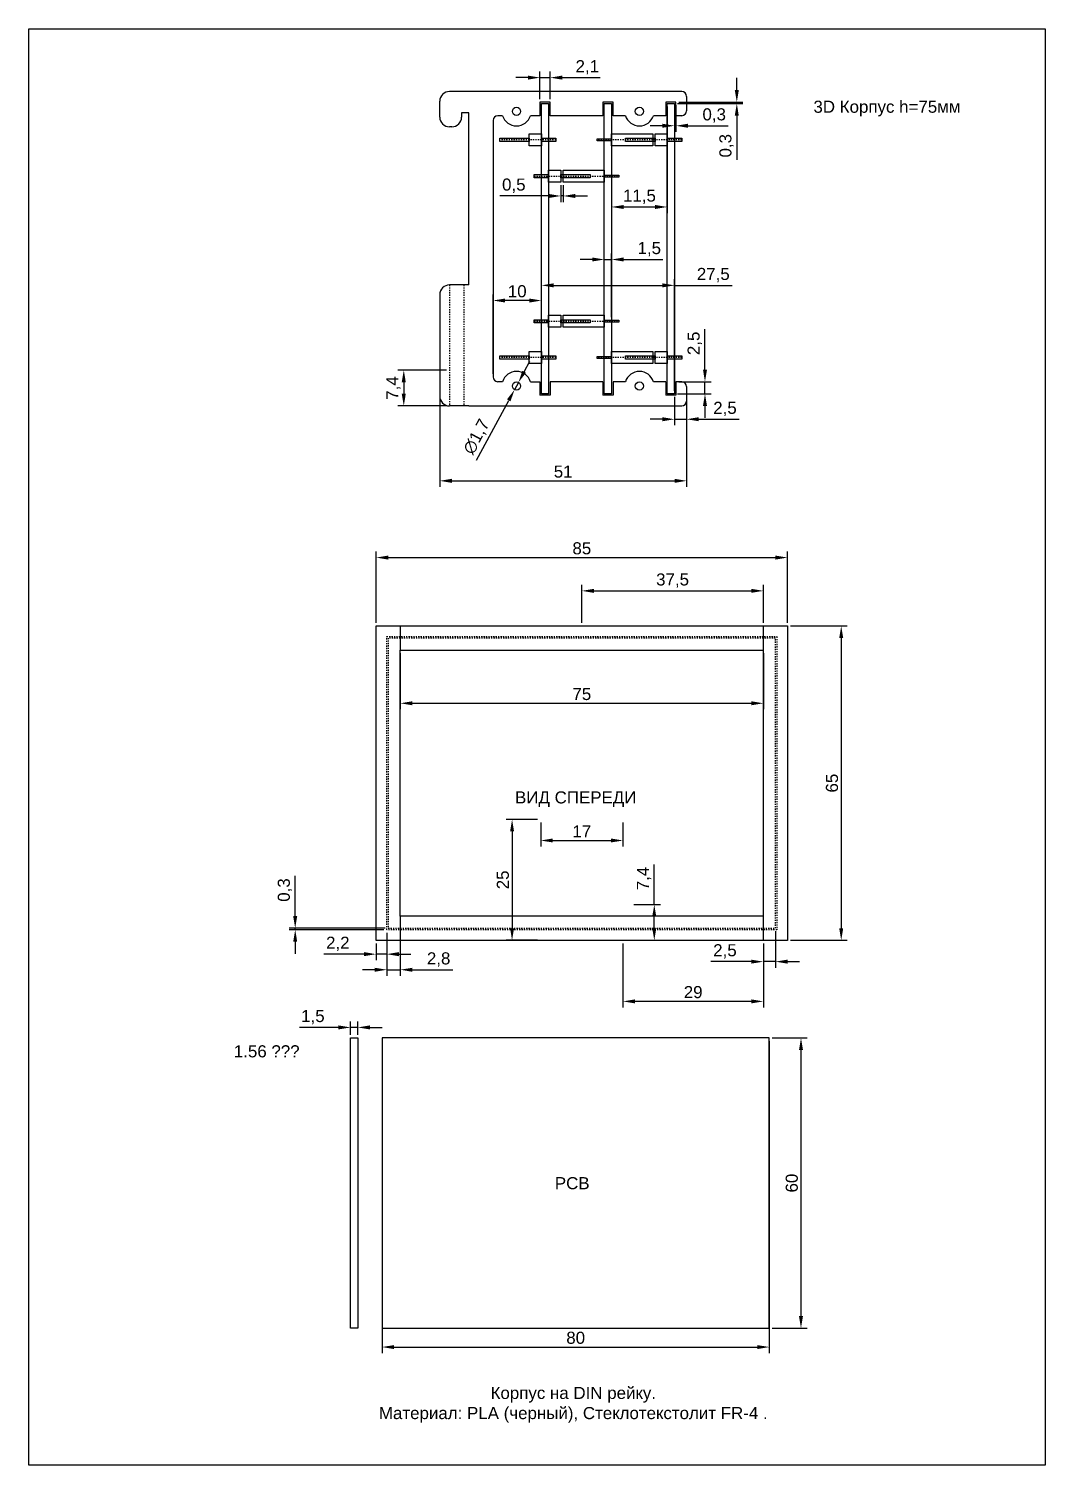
# Model space of a CAD drawing. Header units: millimetres. Extents: x 0 to 730, y 0 to 297.
# Drawn here: x 0 to 210, y 0 to 297 of the extents above; entities that cross this region are included whole.
import ezdxf

# ---------------------------------------------------------------- set-up
doc = ezdxf.new("R2010")
doc.units = ezdxf.units.MM
doc.linetypes.add('HIDDEN', pattern=[0.5, 0.25, -0.25])
doc.styles.get("Standard").update_dxf_attribs({"font": 'arial.ttf'})
doc.dimstyles.new('ISO-25', dxfattribs={"dimtxt": 2.5, "dimasz": 2.5, "dimexe": 1.25, "dimexo": 0.625, "dimtad": 1, "dimtxsty": 'Standard', "dimcen": 2.5, "dimadec": 0, "dimazin": 0, "dimtfac": 1, "dimtmove": 0, "dimatfit": 3, "dimfxl": 1, "dimarcsym": 0})

# ---------------------------------------------------------------- blocks, each defined once
blk = doc.blocks.new('*D0')
at = {"color": 0, "lineweight": -2, "transparency": 16777216}
for p, q in [((120.41, 280.9), (120.41, 258.9)), ((131.91, 280.9), (131.91, 258.9)), ((122.91, 260.15), (129.41, 260.15))]:
    blk.add_line(p, q, dxfattribs=at)
at = {"color": 0, "transparency": 16777216}
for points in [[(122.91, 260.56), (122.91, 259.73), (120.41, 260.15)], [(129.41, 260.56), (129.41, 259.73), (131.91, 260.15)]]:
    blk.add_solid(points, dxfattribs=at)
at = {"layer": 'Defpoints', "color": 0, "transparency": 16777216}
for p in [(120.41, 281.52), (131.91, 281.52), (131.91, 260.15)]:
    blk.add_point(p, dxfattribs=at)
at = {"color": 0, "transparency": 16777216, "insert": (126.16, 262.27), "char_height": 2.5, "attachment_point": 5}
blk.add_mtext('11,5', dxfattribs=at)
blk = doc.blocks.new('*D1')
at = {"color": 0, "lineweight": -2, "transparency": 16777216}
for p, q in [((105.61, 282.45), (105.61, 288.14)), ((107.71, 282.45), (107.71, 288.14)), ((103.11, 286.89), (100.61, 286.89)), ((105.61, 286.89), (107.71, 286.89)), ((110.21, 286.89), (118.07, 286.89))]:
    blk.add_line(p, q, dxfattribs=at)
at = {"color": 0, "transparency": 16777216}
for points in [[(103.11, 287.31), (103.11, 286.48), (105.61, 286.89)], [(110.21, 287.31), (110.21, 286.48), (107.71, 286.89)]]:
    blk.add_solid(points, dxfattribs=at)
at = {"layer": 'Defpoints', "color": 0, "transparency": 16777216}
for p in [(107.71, 286.89), (105.61, 281.82), (107.71, 281.82)]:
    blk.add_point(p, dxfattribs=at)
at = {"color": 0, "transparency": 16777216, "insert": (115.39, 289.02), "char_height": 2.5, "attachment_point": 5}
blk.add_mtext('2,1', dxfattribs=at)
blk = doc.blocks.new('*D2')
at = {"color": 0, "lineweight": -2, "transparency": 16777216}
for p, q in [((133.41, 280.9), (133.41, 275.69)), ((133.71, 281.2), (133.71, 275.69)), ((130.91, 276.94), (128.41, 276.94)), ((133.41, 276.94), (133.71, 276.94)), ((136.21, 276.94), (144.51, 276.94))]:
    blk.add_line(p, q, dxfattribs=at)
at = {"color": 0, "transparency": 16777216}
for points in [[(130.91, 277.36), (130.91, 276.52), (133.41, 276.94)], [(136.21, 277.36), (136.21, 276.52), (133.71, 276.94)]]:
    blk.add_solid(points, dxfattribs=at)
at = {"layer": 'Defpoints', "color": 0, "transparency": 16777216}
for p in [(133.41, 281.52), (133.71, 281.82), (133.71, 276.94)]:
    blk.add_point(p, dxfattribs=at)
at = {"color": 0, "transparency": 16777216, "insert": (141.61, 279.07), "char_height": 2.5, "attachment_point": 5}
blk.add_mtext('0,3', dxfattribs=at)
blk = doc.blocks.new('*D3')
at = {"color": 0, "lineweight": -2, "transparency": 16777216}
for p, q in [((146.28, 284.32), (146.28, 286.82)), ((134.03, 281.52), (147.53, 281.52)), ((134.33, 281.82), (147.53, 281.82)), ((146.28, 281.82), (146.28, 281.52)), ((146.28, 279.02), (146.28, 269.9))]:
    blk.add_line(p, q, dxfattribs=at)
at = {"color": 0, "transparency": 16777216}
for points in [[(145.86, 284.32), (146.69, 284.32), (146.28, 281.82)], [(145.86, 279.02), (146.69, 279.02), (146.28, 281.52)]]:
    blk.add_solid(points, dxfattribs=at)
at = {"layer": 'Defpoints', "color": 0, "transparency": 16777216}
for p in [(133.41, 281.52), (133.71, 281.82), (146.28, 281.82)]:
    blk.add_point(p, dxfattribs=at)
at = {"color": 0, "transparency": 16777216, "insert": (144.15, 272.81), "char_height": 2.5, "attachment_point": 5, "rotation": 90}
blk.add_mtext('0,3', dxfattribs=at)
blk = doc.blocks.new('*D4')
at = {"color": 0, "lineweight": -2, "transparency": 16777216}
for p, q in [((105.91, 222.15), (105.91, 245.19)), ((108.41, 243.94), (130.91, 243.94)), ((133.41, 222.15), (133.41, 245.19)), ((133.41, 243.94), (145.32, 243.94))]:
    blk.add_line(p, q, dxfattribs=at)
at = {"color": 0, "transparency": 16777216}
for points in [[(108.41, 244.36), (108.41, 243.53), (105.91, 243.94)], [(130.91, 244.36), (130.91, 243.53), (133.41, 243.94)]]:
    blk.add_solid(points, dxfattribs=at)
at = {"layer": 'Defpoints', "color": 0, "transparency": 16777216}
for p in [(133.41, 243.94), (105.91, 221.52), (133.41, 221.52)]:
    blk.add_point(p, dxfattribs=at)
at = {"color": 0, "transparency": 16777216, "insert": (141.42, 246.07), "char_height": 2.5, "attachment_point": 5}
blk.add_mtext('27,5', dxfattribs=at)
blk = doc.blocks.new('*D5')
at = {"color": 0, "lineweight": -2, "transparency": 16777216}
for p, q in [((95.91, 225.65), (95.91, 242.06)), ((103.41, 240.81), (98.41, 240.81)), ((105.91, 228.4), (105.91, 242.06))]:
    blk.add_line(p, q, dxfattribs=at)
at = {"color": 0, "transparency": 16777216}
for points in [[(98.41, 241.22), (98.41, 240.39), (95.91, 240.81)], [(103.41, 241.22), (103.41, 240.39), (105.91, 240.81)]]:
    blk.add_solid(points, dxfattribs=at)
at = {"layer": 'Defpoints', "color": 0, "transparency": 16777216}
for p in [(95.91, 240.81), (105.91, 227.77), (95.91, 225.02)]:
    blk.add_point(p, dxfattribs=at)
at = {"color": 0, "transparency": 16777216, "insert": (100.91, 242.71), "char_height": 2.5, "attachment_point": 5}
blk.add_mtext('10', dxfattribs=at)
blk = doc.blocks.new('*D6')
at = {"color": 0, "lineweight": -2, "transparency": 16777216}
for p, q in [((133.41, 220.9), (133.41, 215.01)), ((135.91, 222.4), (135.91, 215.01)), ((130.91, 216.26), (128.41, 216.26)), ((133.41, 216.26), (135.91, 216.26)), ((138.41, 216.26), (146.77, 216.26))]:
    blk.add_line(p, q, dxfattribs=at)
at = {"color": 0, "transparency": 16777216}
for points in [[(130.91, 216.68), (130.91, 215.85), (133.41, 216.26)], [(138.41, 216.68), (138.41, 215.85), (135.91, 216.26)]]:
    blk.add_solid(points, dxfattribs=at)
at = {"layer": 'Defpoints', "color": 0, "transparency": 16777216}
for p in [(135.91, 223.02), (133.41, 221.52), (135.91, 216.26)]:
    blk.add_point(p, dxfattribs=at)
at = {"color": 0, "transparency": 16777216, "insert": (143.84, 218.39), "char_height": 2.5, "attachment_point": 5}
blk.add_mtext('2,5', dxfattribs=at)
blk = doc.blocks.new('*D7')
at = {"color": 0, "lineweight": -2, "transparency": 16777216}
for p, q in [((139.7, 226.52), (139.7, 234.89)), ((134.33, 224.02), (140.95, 224.02)), ((139.7, 221.52), (139.7, 224.02)), ((134.03, 221.52), (140.95, 221.52)), ((139.7, 219.02), (139.7, 216.52))]:
    blk.add_line(p, q, dxfattribs=at)
at = {"color": 0, "transparency": 16777216}
for points in [[(139.29, 226.52), (140.12, 226.52), (139.7, 224.02)], [(139.29, 219.02), (140.12, 219.02), (139.7, 221.52)]]:
    blk.add_solid(points, dxfattribs=at)
at = {"layer": 'Defpoints', "color": 0, "transparency": 16777216}
for p in [(133.71, 224.02), (139.7, 224.02), (133.41, 221.52)]:
    blk.add_point(p, dxfattribs=at)
at = {"color": 0, "transparency": 16777216, "insert": (137.58, 231.95), "char_height": 2.5, "attachment_point": 5, "rotation": 90}
blk.add_mtext('2,5', dxfattribs=at)
blk = doc.blocks.new('*D8')
at = {"color": 0, "lineweight": -2, "transparency": 16777216}
for p, q in [((118.91, 238.4), (118.91, 250.54)), ((120.41, 237.35), (120.41, 250.54)), ((116.41, 249.29), (113.91, 249.29)), ((118.91, 249.29), (120.41, 249.29)), ((122.91, 249.29), (130.99, 249.29))]:
    blk.add_line(p, q, dxfattribs=at)
at = {"color": 0, "transparency": 16777216}
for points in [[(116.41, 249.71), (116.41, 248.88), (118.91, 249.29)], [(122.91, 249.71), (122.91, 248.88), (120.41, 249.29)]]:
    blk.add_solid(points, dxfattribs=at)
at = {"layer": 'Defpoints', "color": 0, "transparency": 16777216}
for p in [(120.41, 249.29), (118.91, 237.77), (120.41, 236.72)]:
    blk.add_point(p, dxfattribs=at)
at = {"color": 0, "transparency": 16777216, "insert": (128.2, 251.42), "char_height": 2.5, "attachment_point": 5}
blk.add_mtext('1,5', dxfattribs=at)
blk = doc.blocks.new('*D9')
at = {"color": 0, "lineweight": -2, "transparency": 16777216}
for p, q in [((109.91, 264.65), (109.91, 261.17)), ((110.41, 264.65), (110.41, 261.17)), ((107.41, 262.42), (97.3, 262.42)), ((110.41, 262.42), (109.91, 262.42)), ((112.91, 262.42), (115.41, 262.42))]:
    blk.add_line(p, q, dxfattribs=at)
at = {"color": 0, "transparency": 16777216}
for points in [[(107.41, 262.84), (107.41, 262.01), (109.91, 262.42)], [(112.91, 262.84), (112.91, 262.01), (110.41, 262.42)]]:
    blk.add_solid(points, dxfattribs=at)
at = {"layer": 'Defpoints', "color": 0, "transparency": 16777216}
for p in [(109.91, 265.27), (110.41, 265.27), (110.41, 262.42)]:
    blk.add_point(p, dxfattribs=at)
at = {"color": 0, "transparency": 16777216, "insert": (100.21, 264.55), "char_height": 2.5, "attachment_point": 5}
blk.add_mtext('0,5', dxfattribs=at)
blk = doc.blocks.new('*D10')
at = {"color": 0, "lineweight": -2, "transparency": 16777216}
for p, q in [((72.99, 87.71), (72.99, 23.19)), ((152.99, 87.71), (152.99, 23.19)), ((75.49, 24.44), (150.49, 24.44))]:
    blk.add_line(p, q, dxfattribs=at)
at = {"color": 0, "transparency": 16777216}
for points in [[(75.49, 24.85), (75.49, 24.02), (72.99, 24.44)], [(150.49, 24.85), (150.49, 24.02), (152.99, 24.44)]]:
    blk.add_solid(points, dxfattribs=at)
at = {"layer": 'Defpoints', "color": 0, "transparency": 16777216}
for p in [(72.99, 88.34), (152.99, 88.34), (152.99, 24.44)]:
    blk.add_point(p, dxfattribs=at)
at = {"color": 0, "transparency": 16777216, "insert": (112.99, 26.34), "char_height": 2.5, "attachment_point": 5}
blk.add_mtext('80', dxfattribs=at)
blk = doc.blocks.new('*D11')
at = {"color": 0, "lineweight": -2, "transparency": 16777216}
for p, q in [((153.61, 88.34), (160.79, 88.34)), ((159.54, 85.84), (159.54, 30.84)), ((153.61, 28.34), (160.79, 28.34))]:
    blk.add_line(p, q, dxfattribs=at)
at = {"color": 0, "transparency": 16777216}
for points in [[(159.12, 85.84), (159.95, 85.84), (159.54, 88.34)], [(159.12, 30.84), (159.95, 30.84), (159.54, 28.34)]]:
    blk.add_solid(points, dxfattribs=at)
at = {"layer": 'Defpoints', "color": 0, "transparency": 16777216}
for p in [(152.99, 88.34), (152.99, 28.34), (159.54, 28.34)]:
    blk.add_point(p, dxfattribs=at)
at = {"color": 0, "transparency": 16777216, "insert": (157.64, 58.34), "char_height": 2.5, "attachment_point": 5, "rotation": 90}
blk.add_mtext('60', dxfattribs=at)
blk = doc.blocks.new('*D12')
at = {"color": 0, "lineweight": -2, "transparency": 16777216}
for p, q in [((63.99, 90.52), (55.9, 90.52)), ((66.49, 88.96), (66.49, 91.77)), ((67.99, 90.52), (66.49, 90.52)), ((67.99, 88.96), (67.99, 91.77)), ((70.49, 90.52), (72.99, 90.52))]:
    blk.add_line(p, q, dxfattribs=at)
at = {"color": 0, "transparency": 16777216}
for points in [[(63.99, 90.94), (63.99, 90.11), (66.49, 90.52)], [(70.49, 90.94), (70.49, 90.11), (67.99, 90.52)]]:
    blk.add_solid(points, dxfattribs=at)
at = {"layer": 'Defpoints', "color": 0, "transparency": 16777216}
for p in [(67.99, 90.52), (66.49, 88.34), (67.99, 88.34)]:
    blk.add_point(p, dxfattribs=at)
at = {"color": 0, "transparency": 16777216, "insert": (58.7, 92.65), "char_height": 2.5, "attachment_point": 5}
blk.add_mtext('1,5', dxfattribs=at)
blk = doc.blocks.new('*D13')
at = {"color": 0, "lineweight": -2, "transparency": 16777216}
for p, q in [((71.76, 174.15), (71.76, 188.91)), ((74.26, 187.66), (154.26, 187.66)), ((156.76, 174.15), (156.76, 188.91))]:
    blk.add_line(p, q, dxfattribs=at)
at = {"color": 0, "transparency": 16777216}
for points in [[(74.26, 188.08), (74.26, 187.25), (71.76, 187.66)], [(154.26, 188.08), (154.26, 187.25), (156.76, 187.66)]]:
    blk.add_solid(points, dxfattribs=at)
at = {"layer": 'Defpoints', "color": 0, "transparency": 16777216}
for p in [(156.76, 187.66), (71.76, 173.53), (156.76, 173.53)]:
    blk.add_point(p, dxfattribs=at)
at = {"color": 0, "transparency": 16777216, "insert": (114.26, 189.57), "char_height": 2.5, "attachment_point": 5}
blk.add_mtext('85', dxfattribs=at)
blk = doc.blocks.new('*D14')
at = {"color": 0, "lineweight": -2, "transparency": 16777216}
for p, q in [((76.76, 167.9), (76.76, 156.29)), ((151.76, 167.9), (151.76, 156.29)), ((79.26, 157.54), (149.26, 157.54))]:
    blk.add_line(p, q, dxfattribs=at)
at = {"color": 0, "transparency": 16777216}
for points in [[(79.26, 157.96), (79.26, 157.12), (76.76, 157.54)], [(149.26, 157.96), (149.26, 157.12), (151.76, 157.54)]]:
    blk.add_solid(points, dxfattribs=at)
at = {"layer": 'Defpoints', "color": 0, "transparency": 16777216}
for p in [(76.76, 168.53), (151.76, 168.53), (151.76, 157.54)]:
    blk.add_point(p, dxfattribs=at)
at = {"color": 0, "transparency": 16777216, "insert": (114.26, 159.44), "char_height": 2.5, "attachment_point": 5}
blk.add_mtext('75', dxfattribs=at)
blk = doc.blocks.new('*D15')
at = {"color": 0, "lineweight": -2, "transparency": 16777216}
for p, q in [((157.38, 173.53), (169.1, 173.53)), ((167.85, 171.03), (167.85, 111.03)), ((157.38, 108.53), (169.1, 108.53))]:
    blk.add_line(p, q, dxfattribs=at)
at = {"color": 0, "transparency": 16777216}
for points in [[(167.43, 171.03), (168.26, 171.03), (167.85, 173.53)], [(167.43, 111.03), (168.26, 111.03), (167.85, 108.53)]]:
    blk.add_solid(points, dxfattribs=at)
at = {"layer": 'Defpoints', "color": 0, "transparency": 16777216}
for p in [(156.76, 173.53), (156.76, 108.53), (167.85, 108.53)]:
    blk.add_point(p, dxfattribs=at)
at = {"color": 0, "transparency": 16777216, "insert": (165.95, 141.03), "char_height": 2.5, "attachment_point": 5, "rotation": 90}
blk.add_mtext('65', dxfattribs=at)
blk = doc.blocks.new('*D16')
at = {"color": 0, "lineweight": -2, "transparency": 16777216}
for p, q in [((73.96, 110.1), (73.96, 101.2)), ((76.76, 110.1), (76.76, 101.2)), ((71.46, 102.45), (68.96, 102.45)), ((73.96, 102.45), (76.76, 102.45)), ((79.26, 102.45), (87.61, 102.45))]:
    blk.add_line(p, q, dxfattribs=at)
at = {"color": 0, "transparency": 16777216}
for points in [[(71.46, 102.86), (71.46, 102.03), (73.96, 102.45)], [(79.26, 102.86), (79.26, 102.03), (76.76, 102.45)]]:
    blk.add_solid(points, dxfattribs=at)
at = {"layer": 'Defpoints', "color": 0, "transparency": 16777216}
for p in [(73.96, 110.73), (76.76, 110.73), (76.76, 102.45)]:
    blk.add_point(p, dxfattribs=at)
at = {"color": 0, "transparency": 16777216, "insert": (84.68, 104.57), "char_height": 2.5, "attachment_point": 5}
blk.add_mtext('2,8', dxfattribs=at)
blk = doc.blocks.new('*D17')
at = {"color": 0, "lineweight": -2, "transparency": 16777216}
for p, q in [((73.96, 110.1), (73.96, 104.42)), ((71.76, 107.9), (71.76, 104.42)), ((69.26, 105.67), (60.94, 105.67)), ((73.96, 105.67), (71.76, 105.67)), ((76.46, 105.67), (78.96, 105.67))]:
    blk.add_line(p, q, dxfattribs=at)
at = {"color": 0, "transparency": 16777216}
for points in [[(69.26, 106.09), (69.26, 105.25), (71.76, 105.67)], [(76.46, 106.09), (76.46, 105.25), (73.96, 105.67)]]:
    blk.add_solid(points, dxfattribs=at)
at = {"layer": 'Defpoints', "color": 0, "transparency": 16777216}
for p in [(73.96, 110.73), (71.76, 108.53), (71.76, 105.67)]:
    blk.add_point(p, dxfattribs=at)
at = {"color": 0, "transparency": 16777216, "insert": (63.85, 107.8), "char_height": 2.5, "attachment_point": 5}
blk.add_mtext('2,2', dxfattribs=at)
blk = doc.blocks.new('*D18')
at = {"color": 0, "lineweight": -2, "transparency": 16777216}
for p, q in [((154.26, 110.4), (154.26, 102.87)), ((151.76, 107.9), (151.76, 102.87)), ((149.26, 104.12), (140.9, 104.12)), ((154.26, 104.12), (151.76, 104.12)), ((156.76, 104.12), (159.26, 104.12))]:
    blk.add_line(p, q, dxfattribs=at)
at = {"color": 0, "transparency": 16777216}
for points in [[(149.26, 104.54), (149.26, 103.71), (151.76, 104.12)], [(156.76, 104.54), (156.76, 103.71), (154.26, 104.12)]]:
    blk.add_solid(points, dxfattribs=at)
at = {"layer": 'Defpoints', "color": 0, "transparency": 16777216}
for p in [(154.26, 111.03), (151.76, 108.53), (151.76, 104.12)]:
    blk.add_point(p, dxfattribs=at)
at = {"color": 0, "transparency": 16777216, "insert": (143.83, 106.25), "char_height": 2.5, "attachment_point": 5}
blk.add_mtext('2,5', dxfattribs=at)
blk = doc.blocks.new('*D19')
at = {"color": 0, "lineweight": -2, "transparency": 16777216}
for p, q in [((55.05, 113.53), (55.05, 121.83)), ((73.63, 111.03), (53.8, 111.03)), ((73.33, 110.73), (53.8, 110.73)), ((55.05, 110.73), (55.05, 111.03)), ((55.05, 108.23), (55.05, 105.73))]:
    blk.add_line(p, q, dxfattribs=at)
at = {"color": 0, "transparency": 16777216}
for points in [[(54.63, 113.53), (55.46, 113.53), (55.05, 111.03)], [(54.63, 108.23), (55.46, 108.23), (55.05, 110.73)]]:
    blk.add_solid(points, dxfattribs=at)
at = {"layer": 'Defpoints', "color": 0, "transparency": 16777216}
for p in [(55.05, 111.03), (73.96, 110.73), (74.26, 111.03)]:
    blk.add_point(p, dxfattribs=at)
at = {"color": 0, "transparency": 16777216, "insert": (52.92, 118.93), "char_height": 2.5, "attachment_point": 5, "rotation": 90}
blk.add_mtext('0,3', dxfattribs=at)
blk = doc.blocks.new('*D20')
at = {"color": 0, "lineweight": -2, "transparency": 16777216}
for p, q in [((102.35, 226.07), (103.54, 228.27)), ((101.16, 223.87), (100.36, 222.37)), ((92.5, 207.82), (99.17, 220.17))]:
    blk.add_line(p, q, dxfattribs=at)
at = {"color": 0, "transparency": 16777216}
for points in [[(101.98, 226.27), (102.72, 225.87), (101.16, 223.87)], [(98.8, 220.37), (99.53, 219.98), (100.36, 222.37)]]:
    blk.add_solid(points, dxfattribs=at)
at = {"layer": 'Defpoints', "color": 0, "transparency": 16777216}
for p in [(101.16, 223.87), (100.36, 222.37)]:
    blk.add_point(p, dxfattribs=at)
at = {"color": 0, "transparency": 16777216, "insert": (92.61, 212.6), "char_height": 2.5, "attachment_point": 5, "rotation": 61.6321}
blk.add_mtext('∅1,7', dxfattribs=at)
blk = doc.blocks.new('*D21')
at = {"color": 0, "lineweight": -2, "transparency": 16777216}
for p, q in [((114.26, 174.15), (114.26, 182.03)), ((151.76, 174.15), (151.76, 182.03)), ((116.76, 180.78), (149.26, 180.78))]:
    blk.add_line(p, q, dxfattribs=at)
at = {"color": 0, "transparency": 16777216}
for points in [[(116.76, 181.2), (116.76, 180.37), (114.26, 180.78)], [(149.26, 181.2), (149.26, 180.37), (151.76, 180.78)]]:
    blk.add_solid(points, dxfattribs=at)
at = {"layer": 'Defpoints', "color": 0, "transparency": 16777216}
for p in [(151.76, 180.78), (114.26, 173.53), (151.76, 173.53)]:
    blk.add_point(p, dxfattribs=at)
at = {"color": 0, "transparency": 16777216, "insert": (133.01, 182.91), "char_height": 2.5, "attachment_point": 5}
blk.add_mtext('37,5', dxfattribs=at)
blk = doc.blocks.new('*D22')
at = {"color": 0, "lineweight": -2, "transparency": 16777216}
for p, q in [((122.76, 107.9), (122.76, 94.66)), ((151.76, 107.9), (151.76, 94.66)), ((149.26, 95.91), (125.26, 95.91))]:
    blk.add_line(p, q, dxfattribs=at)
at = {"color": 0, "transparency": 16777216}
for points in [[(125.26, 96.32), (125.26, 95.49), (122.76, 95.91)], [(149.26, 96.32), (149.26, 95.49), (151.76, 95.91)]]:
    blk.add_solid(points, dxfattribs=at)
at = {"layer": 'Defpoints', "color": 0, "transparency": 16777216}
for p in [(122.76, 108.53), (151.76, 108.53), (122.76, 95.91)]:
    blk.add_point(p, dxfattribs=at)
at = {"color": 0, "transparency": 16777216, "insert": (137.26, 97.81), "char_height": 2.5, "attachment_point": 5}
blk.add_mtext('29', dxfattribs=at)
blk = doc.blocks.new('*D23')
at = {"color": 0, "lineweight": -2, "transparency": 16777216}
for p, q in [((105.13, 133.53), (98.6, 133.53)), ((99.85, 131.03), (99.85, 111.03)), ((105.13, 108.53), (98.6, 108.53))]:
    blk.add_line(p, q, dxfattribs=at)
at = {"color": 0, "transparency": 16777216}
for points in [[(99.44, 131.03), (100.27, 131.03), (99.85, 133.53)], [(99.44, 111.03), (100.27, 111.03), (99.85, 108.53)]]:
    blk.add_solid(points, dxfattribs=at)
at = {"layer": 'Defpoints', "color": 0, "transparency": 16777216}
for p in [(105.76, 133.53), (99.85, 108.53), (105.76, 108.53)]:
    blk.add_point(p, dxfattribs=at)
at = {"color": 0, "transparency": 16777216, "insert": (97.95, 121.03), "char_height": 2.5, "attachment_point": 5, "rotation": 90}
blk.add_mtext('25', dxfattribs=at)
blk = doc.blocks.new('*D24')
at = {"color": 0, "lineweight": -2, "transparency": 16777216}
for p, q in [((105.76, 132.9), (105.76, 127.92)), ((122.76, 132.9), (122.76, 127.92)), ((108.26, 129.17), (120.26, 129.17))]:
    blk.add_line(p, q, dxfattribs=at)
at = {"color": 0, "transparency": 16777216}
for points in [[(108.26, 129.59), (108.26, 128.76), (105.76, 129.17)], [(120.26, 129.59), (120.26, 128.76), (122.76, 129.17)]]:
    blk.add_solid(points, dxfattribs=at)
at = {"layer": 'Defpoints', "color": 0, "transparency": 16777216}
for p in [(105.76, 133.53), (122.76, 133.53), (122.76, 129.17)]:
    blk.add_point(p, dxfattribs=at)
at = {"color": 0, "transparency": 16777216, "insert": (114.26, 131.05), "char_height": 2.5, "attachment_point": 5}
blk.add_mtext('17', dxfattribs=at)
blk = doc.blocks.new('*D25')
at = {"color": 0, "lineweight": -2, "transparency": 16777216}
for p, q in [((129.23, 115.93), (129.23, 124.2)), ((125.01, 115.93), (130.48, 115.93)), ((129.23, 111.03), (129.23, 113.43)), ((123.38, 108.53), (130.48, 108.53))]:
    blk.add_line(p, q, dxfattribs=at)
at = {"color": 0, "transparency": 16777216}
for points in [[(128.81, 113.43), (129.64, 113.43), (129.23, 115.93)], [(128.81, 111.03), (129.64, 111.03), (129.23, 108.53)]]:
    blk.add_solid(points, dxfattribs=at)
at = {"layer": 'Defpoints', "color": 0, "transparency": 16777216}
for p in [(124.38, 115.93), (122.76, 108.53), (129.23, 108.53)]:
    blk.add_point(p, dxfattribs=at)
at = {"color": 0, "transparency": 16777216, "insert": (127.11, 121.31), "char_height": 2.5, "attachment_point": 5, "rotation": 90}
blk.add_mtext('7,4', dxfattribs=at)
blk = doc.blocks.new('*D26')
at = {"color": 0, "lineweight": -2, "transparency": 16777216}
for p, q in [((86.28, 226.42), (76.23, 226.42)), ((77.48, 223.92), (77.48, 221.52)), ((86.28, 219.02), (76.23, 219.02))]:
    blk.add_line(p, q, dxfattribs=at)
at = {"color": 0, "transparency": 16777216}
for points in [[(77.06, 223.92), (77.89, 223.92), (77.48, 226.42)], [(77.06, 221.52), (77.89, 221.52), (77.48, 219.02)]]:
    blk.add_solid(points, dxfattribs=at)
at = {"layer": 'Defpoints', "color": 0, "transparency": 16777216}
for p in [(86.91, 226.42, 47.62), (77.48, 219.02), (86.91, 219.02, 75)]:
    blk.add_point(p, dxfattribs=at)
at = {"color": 0, "transparency": 16777216, "insert": (75.35, 222.72), "char_height": 2.5, "attachment_point": 5, "rotation": 90}
blk.add_mtext('7,4', dxfattribs=at)
blk = doc.blocks.new('*D27')
at = {"color": 0, "lineweight": -2, "transparency": 16777216}
for p, q in [((84.91, 220.4), (84.91, 202.28)), ((135.91, 219.4), (135.91, 202.28)), ((87.41, 203.53), (133.41, 203.53))]:
    blk.add_line(p, q, dxfattribs=at)
at = {"color": 0, "transparency": 16777216}
for points in [[(87.41, 203.95), (87.41, 203.11), (84.91, 203.53)], [(133.41, 203.95), (133.41, 203.11), (135.91, 203.53)]]:
    blk.add_solid(points, dxfattribs=at)
at = {"layer": 'Defpoints', "color": 0, "transparency": 16777216}
for p in [(84.91, 221.02), (135.91, 220.02), (135.91, 203.53)]:
    blk.add_point(p, dxfattribs=at)
at = {"color": 0, "transparency": 16777216, "insert": (110.41, 205.43), "char_height": 2.5, "attachment_point": 5}
blk.add_mtext('51', dxfattribs=at)

msp = doc.modelspace()

# ---------------------------------------------------------------- linework, layer by layer
at = {"linetype": 'Continuous'}
for p, q in [((90.91, 284.022), (86.91, 284.022)), ((84.91, 278.722), (84.91, 282.022)), ((90.91, 279.622), (89.41, 279.622)), ((89.41, 279.622), (89.41, 278.722)), ((87.41, 276.722), (86.91, 276.722)), ((90.91, 244.022), (86.91, 244.022)), ((84.91, 242.022), (84.91, 221.022)), ((90.91, 219.022), (86.91, 219.022))]:
    msp.add_line(p, q, dxfattribs=at)
for p, q in [((134.91, 284.022), (90.91, 284.022)), ((135.91, 283.022), (135.91, 280.022)), ((90.91, 244.022), (90.91, 279.622)), ((105.61, 281.822), (105.61, 279.022)), ((107.71, 281.822), (105.61, 281.822)), ((107.71, 279.022), (107.71, 281.822)), ((118.61, 281.822), (118.61, 279.022)), ((120.71, 281.822), (118.61, 281.822)), ((120.71, 279.022), (120.71, 281.822)), ((131.61, 281.822), (131.61, 279.022)), ((133.71, 281.822), (131.61, 281.822)), ((133.71, 279.022), (133.71, 281.822)), ((95.91, 278.022), (95.91, 225.022)), ((97.872, 279.022), (96.91, 279.022)), ((105.61, 279.022), (103.648, 279.022)), ((118.61, 279.022), (107.71, 279.022)), ((123.272, 279.022), (120.71, 279.022)), ((131.61, 279.022), (129.048, 279.022)), ((134.91, 279.022), (133.71, 279.022)), ((105.91, 274.022), (105.61, 274.022)), ((131.91, 274.022), (131.61, 274.022)), ((107.41, 266.522), (107.71, 266.522)), ((107.41, 236.522), (107.71, 236.522)), ((105.91, 229.022), (105.61, 229.022)), ((131.91, 229.022), (131.61, 229.022)), ((97.872, 224.022), (96.91, 224.022)), ((103.648, 224.022), (105.61, 224.022)), ((105.61, 224.022), (105.61, 221.222)), ((118.61, 224.022), (107.71, 224.022)), ((107.71, 224.022), (107.71, 221.222)), ((118.61, 224.022), (118.61, 221.222)), ((123.272, 224.022), (120.71, 224.022)), ((120.71, 224.022), (120.71, 221.222)), ((131.61, 224.022), (129.048, 224.022)), ((131.61, 224.022), (131.61, 221.222)), ((134.91, 224.022), (133.71, 224.022)), ((133.71, 224.022), (133.71, 221.222)), ((135.91, 223.022), (135.91, 220.022)), ((107.71, 221.222), (105.61, 221.222)), ((120.71, 221.222), (118.61, 221.222)), ((133.71, 221.222), (131.61, 221.222)), ((90.91, 219.022), (134.91, 219.022)), ((76.758, 173.528), (76.758, 168.528)), ((151.758, 173.528), (151.758, 168.528)), ((76.758, 113.528), (76.758, 108.528)), ((151.758, 113.528), (151.758, 108.528))]:
    msp.add_line(p, q)
at = {"linetype": 'HIDDEN'}
for p, q in [((108.91, 274.022), (97.31, 274.022)), ((128.91, 274.022), (117.41, 274.022)), ((134.91, 274.022), (123.31, 274.022)), ((104.41, 266.522), (116.01, 266.522)), ((110.41, 266.522), (121.91, 266.522)), ((86.91, 244.022), (86.91, 219.022)), ((89.91, 244.022), (89.91, 219.022)), ((104.41, 236.522), (116.01, 236.522)), ((110.41, 236.522), (121.91, 236.522)), ((108.91, 229.022), (97.31, 229.022)), ((128.91, 229.022), (117.41, 229.022)), ((134.91, 229.022), (123.31, 229.022))]:
    msp.add_line(p, q, dxfattribs=at)
for points in [[(107.41, 281.522), (107.41, 221.522), (105.91, 221.522), (105.91, 281.522)], [(120.41, 281.522), (120.41, 221.522), (118.91, 221.522), (118.91, 281.522)], [(133.41, 281.522), (133.41, 221.522), (131.91, 221.522), (131.91, 281.522)], [(103.41, 274.342), (103.41, 273.702), (97.31, 273.702), (97.31, 274.342)], [(105.91, 275.272), (105.91, 272.772), (103.41, 272.772), (103.41, 275.272)], [(108.91, 274.342), (108.91, 273.702), (105.91, 273.702), (105.91, 274.342)], [(120.41, 274.222), (120.41, 273.822), (117.41, 273.822), (117.41, 274.222)], [(128.91, 275.272), (128.91, 272.772), (120.41, 272.772), (120.41, 275.272)], [(129.41, 274.342), (129.41, 273.702), (123.31, 273.702), (123.31, 274.342)], [(131.91, 275.272), (131.91, 272.772), (129.41, 272.772), (129.41, 275.272)], [(134.91, 274.342), (134.91, 273.702), (131.91, 273.702), (131.91, 274.342)], [(107.41, 265.272), (107.41, 267.772), (109.91, 267.772), (109.91, 265.272)], [(110.41, 265.272), (110.41, 267.772), (118.91, 267.772), (118.91, 265.272)], [(104.41, 266.202), (104.41, 266.842), (107.41, 266.842), (107.41, 266.202)], [(109.91, 266.202), (109.91, 266.842), (116.01, 266.842), (116.01, 266.202)], [(118.91, 266.322), (118.91, 266.722), (121.91, 266.722), (121.91, 266.322)], [(107.41, 235.272), (107.41, 237.772), (109.91, 237.772), (109.91, 235.272)], [(110.41, 235.272), (110.41, 237.772), (118.91, 237.772), (118.91, 235.272)], [(104.41, 236.202), (104.41, 236.842), (107.41, 236.842), (107.41, 236.202)], [(109.91, 236.202), (109.91, 236.842), (116.01, 236.842), (116.01, 236.202)], [(118.91, 236.322), (118.91, 236.722), (121.91, 236.722), (121.91, 236.322)], [(103.41, 229.342), (103.41, 228.702), (97.31, 228.702), (97.31, 229.342)], [(105.91, 230.272), (105.91, 227.772), (103.41, 227.772), (103.41, 230.272)], [(108.91, 229.342), (108.91, 228.702), (105.91, 228.702), (105.91, 229.342)], [(120.41, 229.222), (120.41, 228.822), (117.41, 228.822), (117.41, 229.222)], [(128.91, 230.272), (128.91, 227.772), (120.41, 227.772), (120.41, 230.272)], [(129.41, 229.342), (129.41, 228.702), (123.31, 228.702), (123.31, 229.342)], [(131.91, 230.272), (131.91, 227.772), (129.41, 227.772), (129.41, 230.272)], [(134.91, 229.342), (134.91, 228.702), (131.91, 228.702), (131.91, 229.342)], [(71.758, 173.528), (156.758, 173.528), (156.758, 108.528), (71.758, 108.528)], [(76.758, 168.528), (151.758, 168.528), (151.758, 113.528), (76.758, 113.528)], [(67.988, 88.337), (67.988, 28.337), (66.488, 28.337), (66.488, 88.337)], [(72.988, 88.337), (72.988, 28.337), (152.988, 28.337), (152.988, 88.337)]]:
    msp.add_lwpolyline(points, close=True)
for points in [[(154.558, 110.728), (73.958, 110.728), (73.958, 171.328), (154.558, 171.328)], [(74.258, 171.028), (74.258, 111.028), (154.258, 111.028), (154.258, 171.028)]]:
    msp.add_lwpolyline(points, close=True, dxfattribs=at)
for centre in [(100.76, 279.922), (126.16, 279.922), (100.76, 223.122), (126.16, 223.122)]:
    msp.add_circle(centre, 0.85)
at = {"linetype": 'Continuous'}
for centre, start, end in [((86.91, 282.022), 90, 180), ((86.91, 278.722), 180, 270), ((87.41, 278.722), 270, 0), ((86.91, 242.022), 90, 180), ((86.91, 221.022), 180, 270)]:
    msp.add_arc(centre, 2, start, end, dxfattribs=at)
for centre, radius, start, end in [((134.91, 283.022), 1, 0, 90), ((134.91, 280.022), 1, 270, 0), ((96.91, 278.022), 1, 90, 180), ((100.76, 279.922), 3.025, 197.30875, 342.69125), ((126.16, 279.922), 3.025, 197.30875, 342.69125), ((100.76, 223.122), 3.025, 17.30875, 162.69125), ((126.16, 223.122), 3.025, 17.30875, 162.69125), ((96.91, 225.022), 1, 180, 270), ((134.91, 223.022), 1, 0, 90), ((134.91, 220.022), 1, 270, 0)]:
    msp.add_arc(centre, radius, start, end)
at = {"layer": 'Defpoints', "linetype": 'Continuous'}
msp.add_lwpolyline([(0, 297), (210, 297), (210, 0), (0, 0)], close=True, dxfattribs=at)

# ---------------------------------------------------------------- texts
at = {"char_height": 2.5, "attachment_point": 1}
for s, width, insert in [('3D Корпус h=75мм', 31.32896, (162.11, 282.126)), ('ВИД СПЕРЕДИ', 36.34399, (100.466, 139.328)), ('1.56 ???', 21.54664, (42.365, 86.835)), ('PCB', 21.54664, (108.685, 59.571))]:
    msp.add_mtext_dynamic_manual_height_columns(s, width=width, gutter_width=12.5, heights=[0], dxfattribs=dict(at, insert=insert))
at = {"linetype": 'Continuous', "insert": (112.5, 12.5), "char_height": 2.5, "attachment_point": 5}
msp.add_mtext_dynamic_manual_height_columns('Корпус на DIN рейку.\\PМатериал: PLA (черный), Стеклотекстолит FR-4 .', width=185, gutter_width=5, heights=[0], dxfattribs=at)

# ---------------------------------------------------------------- dimensions: what is measured, and where the dimension line sits
for base, p1, p2, picture, middle in [((107.71, 286.895), (105.61, 281.822), (107.71, 281.822), '*D1', (115.391, 289.022)), ((133.71, 276.941), (133.41, 281.522), (133.71, 281.822), '*D2', (141.611, 279.068)), ((135.91, 216.264), (133.41, 221.522), (135.91, 223.022), '*D6', (143.841, 218.392)), ((135.91, 203.529), (84.91, 221.022), (135.91, 220.022), '*D27', (110.41, 205.431)), ((156.758, 187.665), (71.758, 173.528), (156.758, 173.528), '*D13', (114.258, 189.566)), ((151.758, 180.784), (114.258, 173.528), (151.758, 173.528), '*D21', (133.008, 182.911)), ((151.758, 157.541), (76.758, 168.528), (151.758, 168.528), '*D14', (114.258, 159.438)), ((122.758, 129.172), (105.758, 133.528), (122.758, 133.528), '*D24', (114.258, 131.053)), ((71.758, 105.67), (73.958, 110.728), (71.758, 108.528), '*D17', (63.849, 107.797)), ((76.758, 102.447), (73.958, 110.728), (76.758, 110.728), '*D16', (84.683, 104.575)), ((151.758, 104.122), (154.258, 111.028), (151.758, 108.528), '*D18', (143.827, 106.25)), ((122.758, 95.907), (151.758, 108.528), (122.758, 108.528), '*D22', (137.258, 97.808))]:
    dim = msp.add_linear_dim(base=base, p1=p1, p2=p2, dimstyle='ISO-25')
    dim.commit()
    dim.dimension.update_dxf_attribs({"geometry": picture, "text_midpoint": middle})
for base, p1, p2, picture, middle in [((146.277, 281.822), (133.41, 281.522), (133.71, 281.822), '*D3', (146.277, 272.805)), ((129.228, 108.528), (124.382, 115.928), (122.758, 108.528), '*D25', (129.228, 121.313))]:
    dim = msp.add_linear_dim(base=base, p1=p1, p2=p2, angle=90, dimstyle='ISO-25')
    dim.commit()
    dim.dimension.update_dxf_attribs({"geometry": picture, "text_midpoint": middle, "dimtype": 160})
for base, p1, p2, picture, middle in [((131.91, 260.147), (120.41, 281.522), (131.91, 281.522), '*D0', (126.16, 260.147)), ((110.41, 262.424), (109.91, 265.272), (110.41, 265.272), '*D9', (100.212, 262.424)), ((120.41, 249.292), (118.91, 237.772), (120.41, 236.722), '*D8', (128.202, 249.292)), ((133.41, 243.945), (105.91, 221.522), (133.41, 221.522), '*D4', (141.42, 243.945)), ((95.91, 240.808), (105.91, 227.772), (95.91, 225.022), '*D5', (100.91, 240.808)), ((67.988, 90.523), (66.488, 88.337), (67.988, 88.337), '*D12', (58.696, 90.523)), ((152.988, 24.437), (72.988, 88.337), (152.988, 88.337), '*D10', (112.988, 24.437))]:
    dim = msp.add_linear_dim(base=base, p1=p1, p2=p2, dimstyle='ISO-25')
    dim.commit()
    dim.dimension.update_dxf_attribs({"geometry": picture, "text_midpoint": middle, "dimtype": 160})
for base, p1, p2, picture, middle in [((139.704, 224.022), (133.41, 221.522), (133.71, 224.022), '*D7', (137.576, 231.954)), ((77.475, 219.022), (86.91, 226.422, 47.624), (86.91, 219.022, 75), '*D26', (75.353, 222.722)), ((167.847, 108.528), (156.758, 173.528), (156.758, 108.528), '*D15', (165.945, 141.028)), ((99.854, 108.528), (105.758, 133.528), (105.758, 108.528), '*D23', (97.952, 121.028)), ((55.047, 111.028), (73.958, 110.728), (74.258, 111.028), '*D19', (52.92, 118.929)), ((159.537, 28.337), (152.988, 88.337), (152.988, 28.337), '*D11', (157.636, 58.337))]:
    dim = msp.add_linear_dim(base=base, p1=p1, p2=p2, angle=90, dimstyle='ISO-25')
    dim.commit()
    dim.dimension.update_dxf_attribs({"geometry": picture, "text_midpoint": middle})
dim = msp.add_diameter_dim_2p(p1=(101.164, 223.87), p2=(100.356, 222.375), dimstyle='ISO-25')
dim.commit()
dim.dimension.update_dxf_attribs({"geometry": '*D20', "text_midpoint": (94.521, 211.568), "dimtype": 163})

doc.saveas('drawing.dxf')
